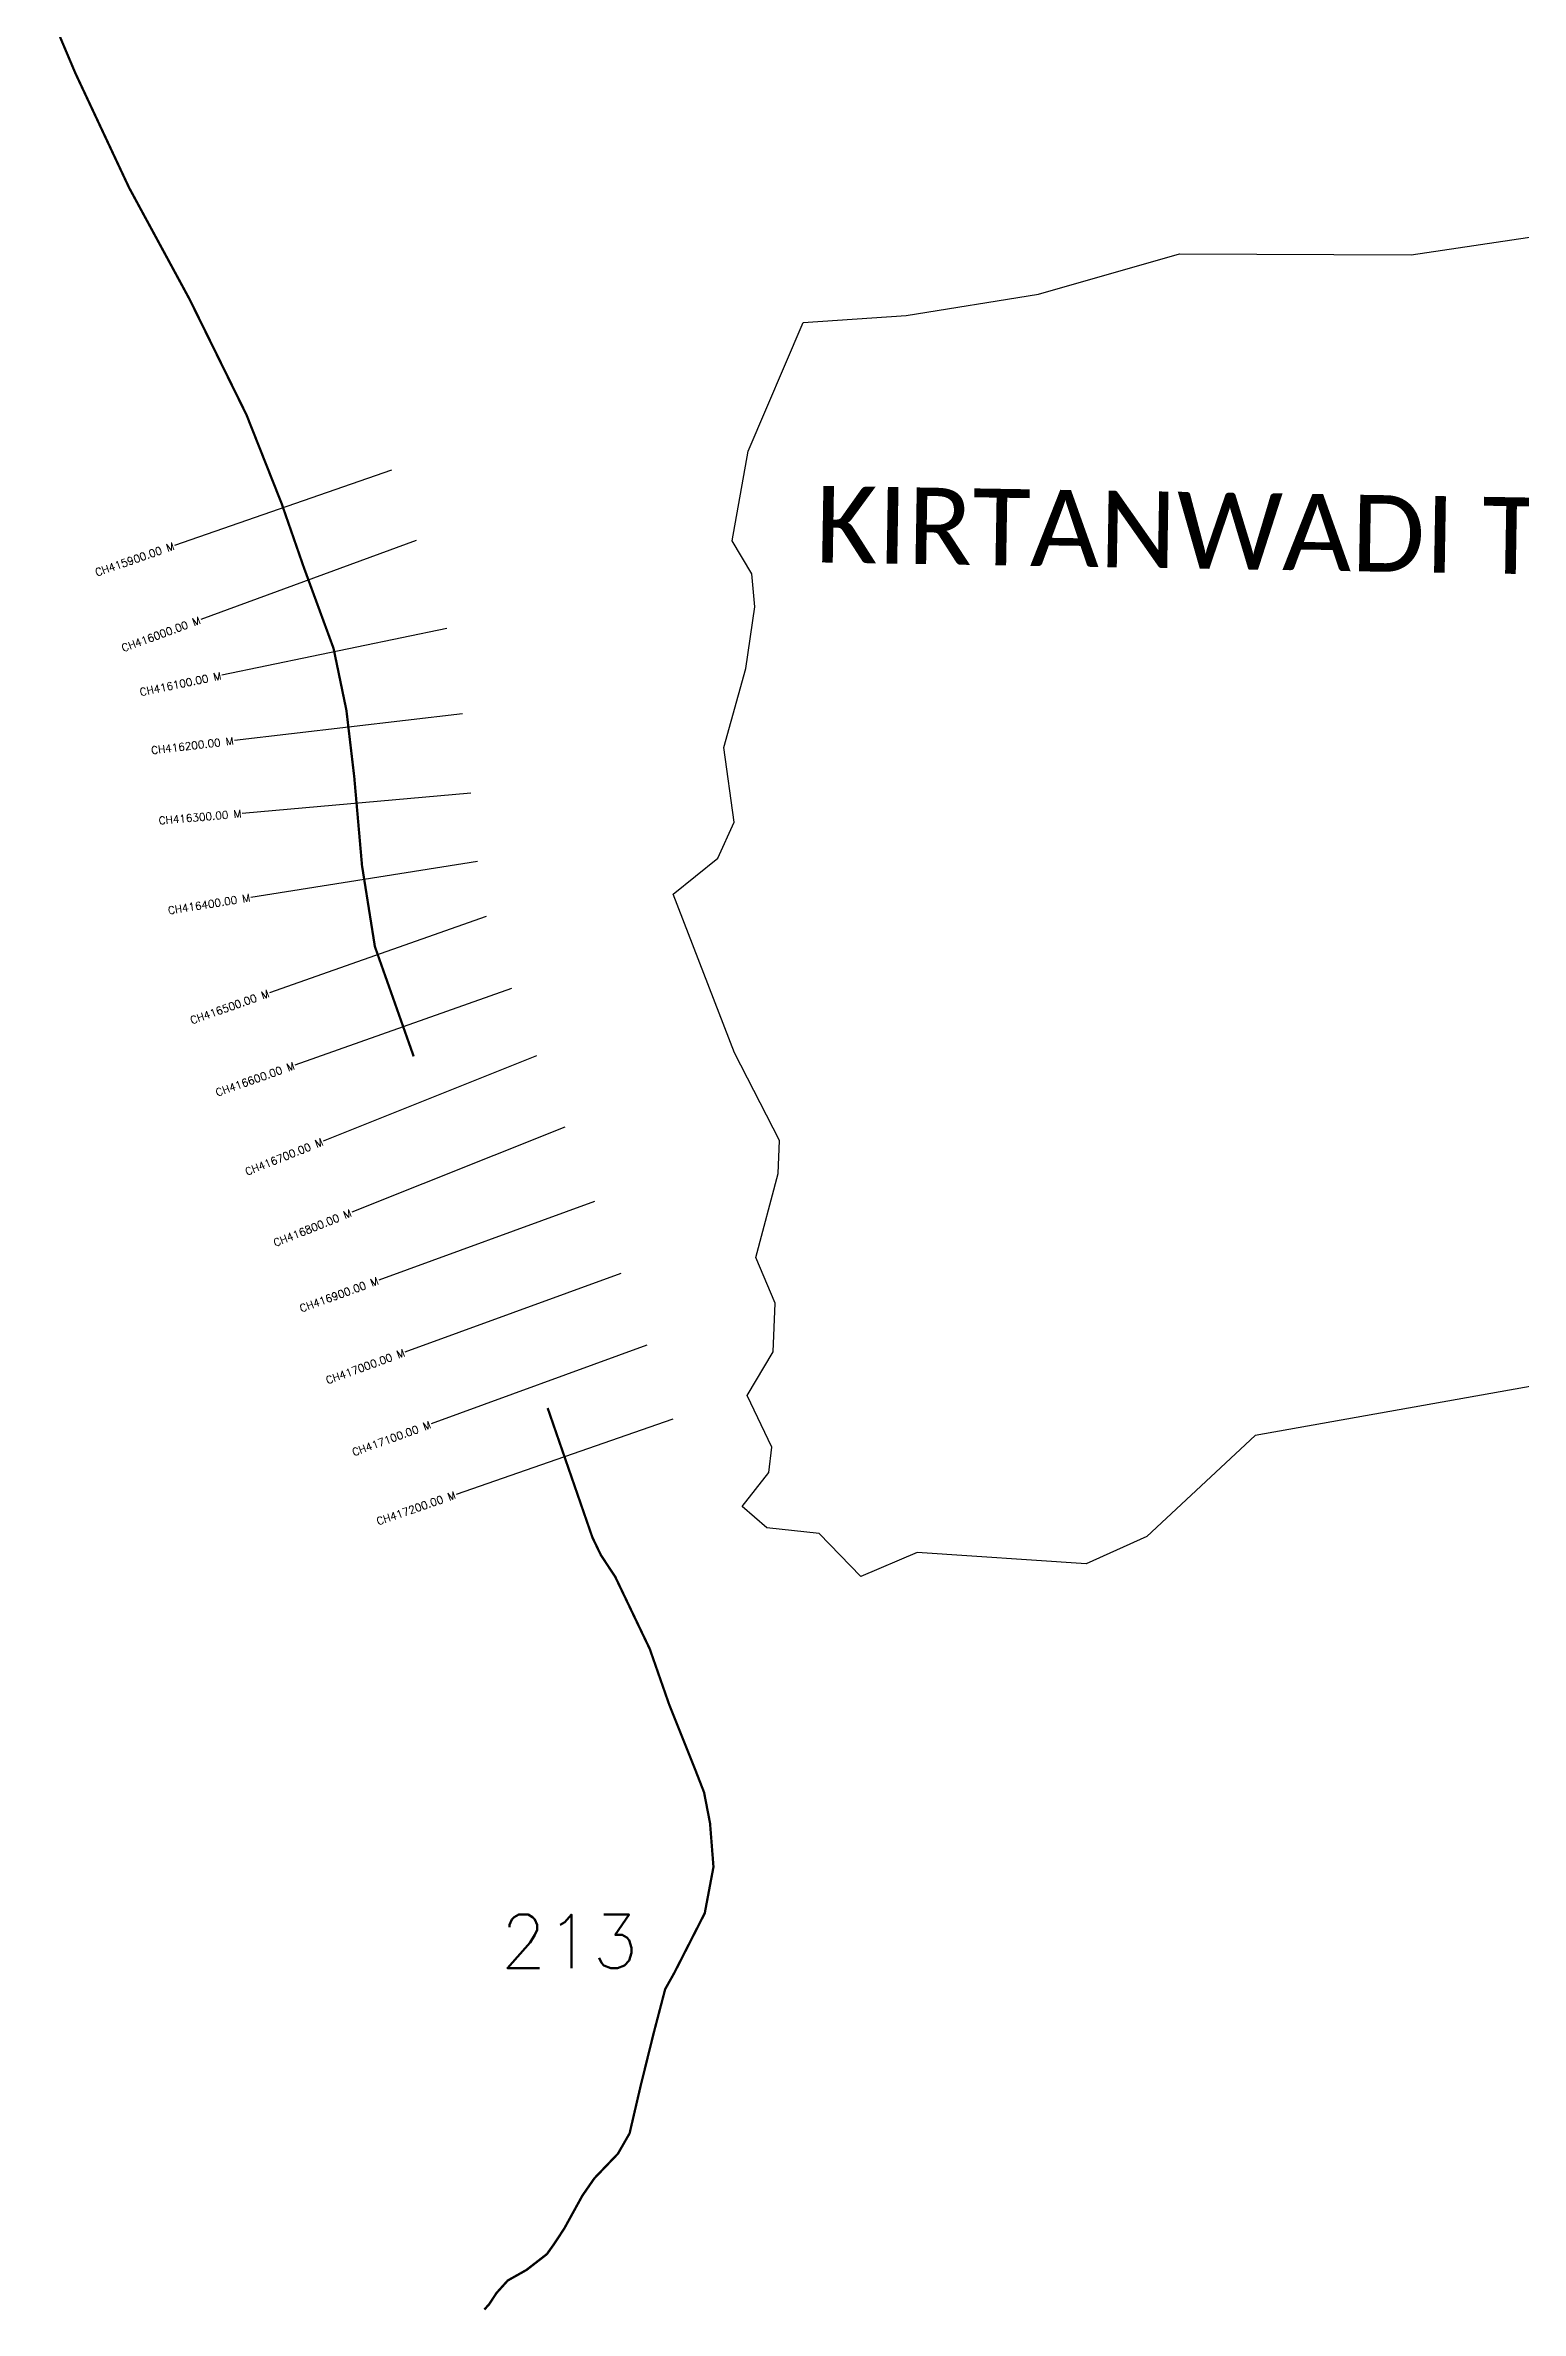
# Model space of a CAD drawing. Header units: metres. Extents: x 306499 to 311160, y 1931495 to 1937413.
# Drawn here: x 307304 to 309232, y 1931495 to 1934454 of the extents above; entities that cross this region are included whole.
import ezdxf
from ezdxf.enums import TextEntityAlignment as Align

# ---------------------------------------------------------------- set-up
doc = ezdxf.new("R2010")
doc.units = ezdxf.units.M
for name, color, linetype in [('CS', 134, 'Continuous'), ('CSMark', 6, 'Continuous'), ('NATURALLY PROTECTED', 3, 'Continuous'), ('VILLAGE NAME', 250, 'Continuous')]:
    doc.layers.add(name, color=color, linetype=linetype)
doc.styles.get("Standard").update_dxf_attribs({"font": 'simplex.shx'})

msp = doc.modelspace()

# ---------------------------------------------------------------- linework, layer by layer
at = {"color": 6, "flags": 128}
for points in [[(308294.5, 1934092.2), (308428.9, 1934101.2), (308601.8, 1934128.9), (308786.1, 1934181.7), (309088.7, 1934180.6), (309413.2, 1934228.8)], [(309249.1, 1932703.1), (308884.8, 1932638.1), (308743.5, 1932506), (308664.2, 1932470.3), (308443.3, 1932485.2), (308369.7, 1932454.1), (308315.5, 1932510), (308246.9, 1932517.5), (308214.6, 1932545.5), (308249.6, 1932589.8), (308253.5, 1932622.7), (308221.3, 1932690.4), (308255.4, 1932747.5), (308257.8, 1932810.8), (308232.7, 1932870.5), (308261.9, 1932980.5), (308263.4, 1933023.3), (308204.6, 1933137.9), (308124.6, 1933345.2), (308183, 1933392.2), (308204.4, 1933439.5), (308190.6, 1933536.8), (308219.4, 1933639.9), (308231.2, 1933720.4), (308227.2, 1933763.6), (308201.6, 1933806.7), (308222.6, 1933924), (308294.5, 1934092.2)]]:
    msp.add_lwpolyline(points, dxfattribs=at)
at = {"layer": 'CS'}
for p, q in [((307756.6, 1933899.2), (307473.2, 1933800.8)), ((307788.8, 1933807.4), (307507.2, 1933704)), ((307828.6, 1933692.1), (307534.9, 1933631.2)), ((307849.1, 1933580.9), (307551.2, 1933545.8)), ((307860.3, 1933477.2), (307561.4, 1933450.8)), ((307869, 1933388), (307572.7, 1933341)), ((307880, 1933316.2), (307597.1, 1933216.3)), ((307913.3, 1933221.9), (307630.4, 1933122)), ((307946, 1933133.9), (307667.4, 1933022.6)), ((307983.1, 1933041), (307704.5, 1932929.8)), ((308021.7, 1932943.9), (307739.9, 1932841.1)), ((308056, 1932849.9), (307774.1, 1932747.1)), ((308090.3, 1932756), (307808.4, 1932653.2)), ((308124.3, 1932659.3), (307840.8, 1932561.2))]:
    msp.add_line(p, q, dxfattribs=at)
at = {"layer": 'NATURALLY PROTECTED', "const_width": 3, "flags": 128}
for points in [[(307305.7, 1934506.9), (307343.5, 1934417.6), (307413.7, 1934268), (307492.6, 1934122.5), (307567, 1933971.5), (307613, 1933855.4), (307641.7, 1933772.8), (307680.8, 1933666.3), (307697.6, 1933585.4), (307707.8, 1933498.7), (307718, 1933382.5), (307734.8, 1933276.8), (307785.5, 1933133.3)], [(307960.5, 1932674), (307961, 1932672.6), (308019, 1932505), (308030.2, 1932481.7), (308048.7, 1932453.8), (308094, 1932359.2), (308119.6, 1932285.9), (308153, 1932202.5), (308164.9, 1932171.9), (308172.7, 1932131.7), (308177.2, 1932074.6), (308165.8, 1932014.1), (308126, 1931936.1), (308114.1, 1931914.9), (308099.1, 1931857.6), (308081.8, 1931787.6), (308067.6, 1931726.5), (308052.4, 1931700), (308021.6, 1931667.8), (308006, 1931645.3), (307982.3, 1931602.3), (307969.5, 1931582.8), (307959.6, 1931568.8), (307932.9, 1931548.1), (307908.4, 1931534.3), (307893.9, 1931518.2), (307883.9, 1931503.1), (307877.9, 1931496.4)]]:
    msp.add_lwpolyline(points, dxfattribs=at)

# ---------------------------------------------------------------- texts
at = {"insert": (307898.9, 1932012.4), "char_height": 70, "attachment_point": 1}
msp.add_mtext_dynamic_manual_height_columns('213', width=95.172, gutter_width=1, heights=[0], dxfattribs=at)
at = {"layer": 'CSMark'}
for s, rotation, p in [('CH415900.00 M', 19.1535, (307472.2, 1933800.5)), ('CH416000.00 M', 20.1642, (307506.2, 1933703.6)), ('CH416100.00 M', 11.7133, (307533.9, 1933630.9)), ('CH416200.00 M', 6.7139, (307550.2, 1933545.7)), ('CH416300.00 M', 5.0458, (307560.4, 1933450.7)), ('CH416400.00 M', 9.0185, (307571.7, 1933340.8)), ('CH416500.00 M', 19.4503, (307596.2, 1933216)), ('CH416600.00 M', 19.4503, (307629.5, 1933121.7)), ('CH416700.00 M', 21.7694, (307666.5, 1933022.3)), ('CH416800.00 M', 21.7694, (307703.6, 1932929.4)), ('CH416900.00 M', 20.0419, (307738.9, 1932840.7)), ('CH417000.00 M', 20.0419, (307773.2, 1932746.8)), ('CH417100.00 M', 20.0419, (307807.5, 1932652.8)), ('CH417200.00 M', 19.0763, (307839.9, 1932560.9))]:
    msp.add_text(s, height=10, rotation=rotation, dxfattribs=at).set_placement(p, align=Align.MIDDLE_RIGHT)
at = {"layer": 'VILLAGE NAME', "insert": (308311.4, 1933878.7), "char_height": 100, "attachment_point": 1, "rotation": 359.0535}
msp.add_mtext_dynamic_manual_height_columns('{\\fCalibri|b0|i0|c0|p34;KIRTANWADI TARF GUHAGAR}', width=7578.431, gutter_width=1398, heights=[710.5], dxfattribs=at)

doc.saveas('drawing.dxf')
